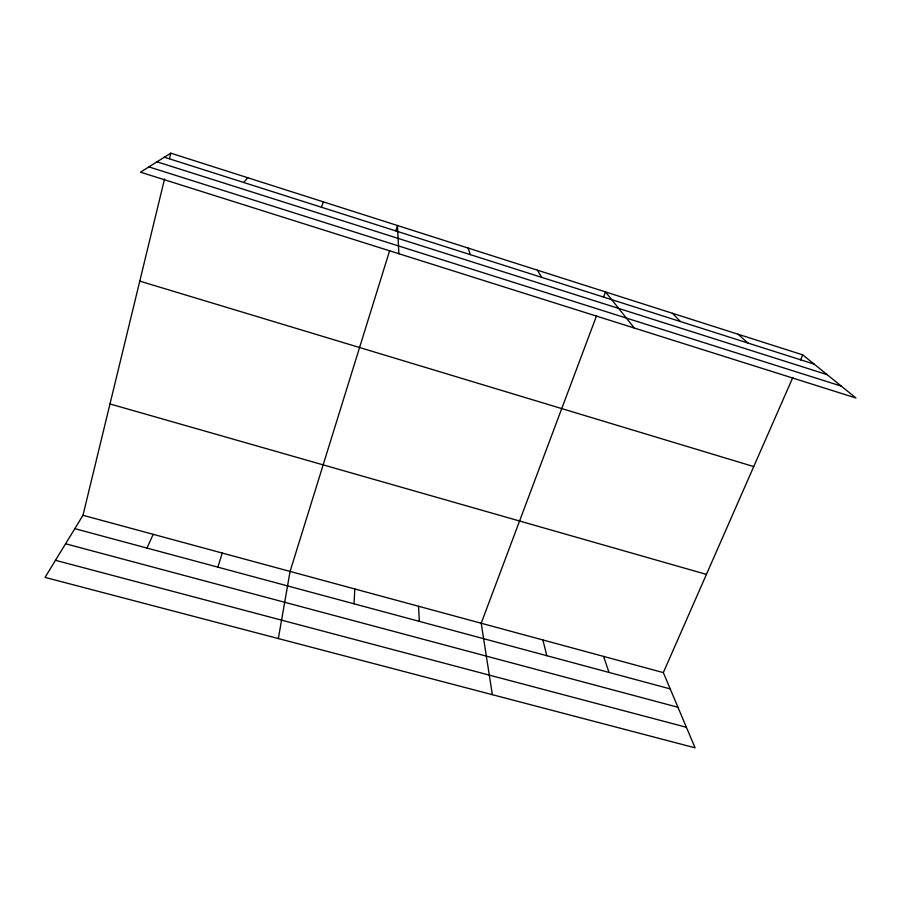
<?xml version="1.0" encoding="UTF-8"?>
<svg xmlns="http://www.w3.org/2000/svg" width="901" height="901" viewBox="0 0 901 901"><rect width="100%" height="100%" fill="white"/><g stroke="black" fill="none" stroke-linecap="round" stroke-linejoin="round"><path stroke-width="1.35" d="M354.003 603.794L354.836 588.984M278.341 638.561L290.077 571.437L389.66 250.591M792.779 377.575L663.327 672.608L695.076 747.83L45.05 577.395L82.982 515.293L164.556 178.939M169.489 158.587L170.807 153.17L802.746 354.87L855.95 397.994L140.477 172.181L170.807 153.17M217.884 567.157L222.232 553.045M395.809 230.791L397.454 225.509L398.895 253.744M321.477 207.241L323.335 201.847M596.608 315.643L481.213 623.244L492.351 694.671M603.524 297.184L605.506 291.913L634.327 328.054M800.527 359.916L802.746 354.87M146.987 548.078L153.204 534.327M243.687 182.475L247.809 177.745M55.479 560.309L686.404 727.276M65.582 543.776L677.957 707.274M74.817 528.65L670.209 688.905M82.982 515.293L663.327 672.608M109.978 403.952L706.418 574.399M139.768 281.123L753.732 466.583M148.902 166.899L841.286 386.112M164.354 157.213L814.166 364.128M156.999 161.82L827.107 374.625M738.144 334.248L747.886 343.022M672.416 313.266L680.401 321.533M537.401 270.176L541.681 277.362M468.058 248.045L470.39 254.668M603.58 656.424L609.02 672.439M542.886 639.969L546.839 655.703M418.537 606.26L419.348 621.386"/></g></svg>
